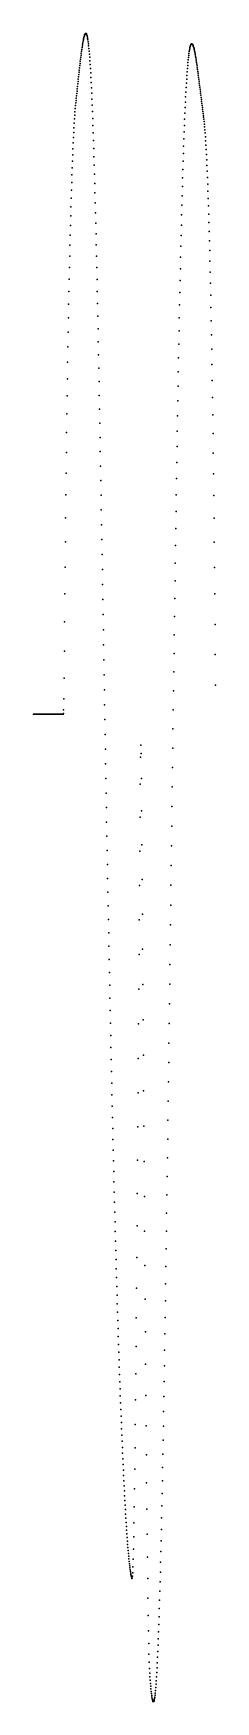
# Model space of a CAD drawing. Header units: metres. Extents: x 0 to 360, y -1955 to 1348.
import ezdxf

# ---------------------------------------------------------------- set-up
doc = ezdxf.new("R2010")
doc.units = ezdxf.units.M

msp = doc.modelspace()

# ---------------------------------------------------------------- linework, layer by layer
for p in [(96.5, 1322.9), (97, 1326.1), (97.5, 1329.2), (98, 1332), (98.5, 1334.6), (99, 1337), (99.5, 1339.3), (100, 1341.3), (100.5, 1343), (101, 1344.5), (101.5, 1345.8), (102, 1346.7), (102.5, 1347.3), (103, 1347.7), (103.5, 1347.7), (104, 1347.4), (104.5, 1346.8), (105, 1345.7), (105.5, 1344.3), (106, 1342.6), (106.5, 1340.4), (107, 1337.8), (107.5, 1334.7), (108, 1331.2), (108.5, 1327.3), (109, 1322.9), (309.5, 1321.7), (310, 1323.4), (310.5, 1324.8), (311, 1325.8), (311.5, 1326.5), (312, 1327), (312.5, 1327.1), (313, 1327), (313.5, 1326.6), (314, 1326), (314.5, 1325.2), (315, 1324.1), (315.5, 1322.7), (92, 1288.3), (92.5, 1292.6), (93, 1296.8), (93.5, 1300.8), (94, 1304.8), (94.5, 1308.7), (95, 1312.5), (95.5, 1316.1), (96, 1319.6), (109.5, 1318), (110, 1312.6), (110.5, 1306.7), (111, 1300.3), (111.5, 1293.4), (305, 1289.9), (305.5, 1295), (306, 1299.8), (306.5, 1304.1), (307, 1308), (307.5, 1311.5), (308, 1314.6), (308.5, 1317.3), (309, 1319.7), (316, 1321.2), (316.5, 1319.5), (317, 1317.6), (317.5, 1315.5), (318, 1313.3), (318.5, 1310.8), (319, 1308.3), (319.5, 1305.6), (320, 1302.7), (320.5, 1299.8), (321, 1296.7), (321.5, 1293.5), (322, 1290.2), (88.5, 1256.8), (89, 1261.4), (89.5, 1266), (90, 1270.6), (90.5, 1275.1), (91, 1279.6), (91.5, 1284), (112, 1285.9), (112.5, 1277.9), (113, 1269.3), (113.5, 1260.1), (302.5, 1257.1), (303, 1264.6), (303.5, 1271.6), (304, 1278.2), (304.5, 1284.3), (322.5, 1286.8), (323, 1283.3), (323.5, 1279.8), (324, 1276.1), (324.5, 1272.4), (325, 1268.7), (325.5, 1264.9), (326, 1261), (326.5, 1257.1), (85, 1224), (85.5, 1228.7), (86, 1233.4), (86.5, 1238.1), (87, 1242.8), (87.5, 1247.5), (88, 1252.2), (114, 1250.4), (114.5, 1240.1), (115, 1229.1), (301, 1231.5), (301.5, 1240.5), (302, 1249.1), (327, 1253.2), (327.5, 1249.2), (328, 1245.2), (328.5, 1241.2), (329, 1237.2), (329.5, 1233.2), (330, 1229.1), (330.5, 1225.1), (82, 1192.6), (82.5, 1198.8), (83, 1204.6), (83.5, 1209.9), (84, 1214.8), (84.5, 1219.4), (115.5, 1217.6), (116, 1205.5), (116.5, 1192.8), (299, 1189.8), (299.5, 1201.1), (300, 1211.7), (300.5, 1221.9), (331, 1221), (331.5, 1217), (332, 1213), (332.5, 1209), (333, 1205), (333.5, 1201), (334, 1197), (334.5, 1193.1), (335, 1189.2), (80, 1160.9), (80.5, 1170), (81, 1178.4), (81.5, 1185.9), (117, 1179.4), (117.5, 1165.4), (298, 1165.5), (298.5, 1177.9), (335.5, 1185.3), (336, 1181.6), (336.5, 1177.6), (337, 1173.1), (337.5, 1168.1), (338, 1162.8), (338.5, 1157), (78.5, 1131), (79, 1141.7), (79.5, 1151.6), (118, 1150.9), (118.5, 1135.7), (296.5, 1124.6), (297, 1138.9), (297.5, 1152.5), (339, 1150.5), (339.5, 1143), (340, 1134.9), (340.5, 1126.6), (77, 1094.8), (77.5, 1107.2), (78, 1119.3), (119, 1119.9), (119.5, 1103.5), (295.5, 1094.4), (296, 1109.8), (341, 1117.7), (341.5, 1107.9), (342, 1097.2), (76, 1067.5), (76.5, 1081.7), (120, 1086.5), (120.5, 1068.9), (294.5, 1061.5), (295, 1078.3), (342.5, 1086.1), (343, 1074.7), (343.5, 1062.5), (75, 1037.1), (75.5, 1052.5), (121, 1050.6), (121.5, 1031.8), (293.5, 1026.2), (294, 1044.2), (344, 1049.3), (344.5, 1035.3), (74, 1004.4), (74.5, 1021.2), (122, 1012.4), (122.5, 992.4), (293, 1007.5), (345, 1020.9), (345.5, 1006), (73, 967.6), (73.5, 986.4), (123, 971.8), (292, 968.2), (292.5, 988.2), (346, 990), (346.5, 973), (72, 928.3), (72.5, 948.4), (123.5, 950.6), (124, 929), (291, 926.3), (291.5, 947.6), (347, 955.1), (347.5, 936.8), (71.5, 906.8), (124.5, 906.7), (290.5, 904.4), (348, 917.6), (348.5, 897), (70.5, 861), (71, 884.3), (125, 884), (125.5, 860.7), (290, 881.8), (349, 875.2), (70, 836.9), (126, 836.9), (289, 834.6), (289.5, 858.5), (349.5, 852.8), (350, 829.5), (69.5, 811.4), (126.5, 812.7), (288.5, 810), (350.5, 804.7), (69, 784.3), (127, 788), (127.5, 762.9), (288, 784.8), (351, 778.3), (68, 727.1), (68.5, 756.2), (128, 737.2), (287, 732.4), (287.5, 758.9), (351.5, 750.9), (67.5, 696.4), (128.5, 711.3), (286.5, 705.3), (352, 722.5), (67, 663.9), (129, 684.9), (286, 677.5), (352.5, 692.4), (66.5, 629.9), (129.5, 658.1), (130, 631), (285.5, 649.1), (353, 660.4), (66, 594.6), (130.5, 603.6), (285, 620.1), (353.5, 627), (131, 575.9), (284.5, 590.5), (354, 592.2), (65.5, 557.5), (131.5, 547.8), (283.5, 529.5), (284, 560.3), (354.5, 555.5), (65, 518.1), (132, 519.5), (283, 498.2), (355, 516.6), (64.5, 476.9), (132.5, 491), (282.5, 466.3), (355.5, 475.7), (64, 433.9), (133, 462.2), (133.5, 433.2), (282, 433.8), (356, 433), (134, 404.1), (281.5, 400.9), (63.5, 388.7), (134.5, 374.8), (281, 367.4), (356.5, 388), (63, 340.8), (135, 345.3), (280.5, 333.4), (357, 340.3), (135.5, 315.8), (280, 298.9), (62.5, 290.6), (136, 286.1), (357.5, 290.3), (62, 238), (136.5, 256.4), (279.5, 264), (358, 237.8), (137, 226.6), (279, 228.7), (61.5, 182.5), (137.5, 196.9), (138, 167), (278.5, 192.9), (358.5, 177.1), (138.5, 137.2), (278, 156.8), (61, 124.8), (139, 107.5), (277.5, 120.2), (359, 118.2), (60.5, 70.8), (139.5, 77.7), (277, 83.3), (140, 48), (276.5, 46.1), (359.5, 57), (0, 0), (0.5, 0), (1, 0), (1.5, 0), (2, 0), (2.5, 0), (3, 0), (4.5, 0), (5, 0), (5.5, 0), (6, 0), (7.5, 0), (8, 0), (9.5, 0), (10, 0), (11.5, 0), (12, 0), (12.5, 0), (14, 0), (14.5, 0), (15, 0), (17, 0), (17.5, 0), (19, 0), (19.5, 0), (21.5, 0), (22, 0), (22.5, 0), (23, 0), (23.5, 0), (24, 0), (24.5, 0), (26, 0), (26.5, 0), (27, 0), (28.5, 0), (29, 0), (31, 0), (31.5, 0), (33.5, 0), (34, 0), (36.5, 0), (37, 0), (38.5, 0), (39, 0), (40.5, 0), (41, 0), (41.5, 0), (43.5, 0), (44, 0), (44.5, 0), (46, 0), (46.5, 0), (47, 0), (49, 0), (49.5, 0), (50, 0), (50.5, 0), (52.5, 0), (53, 0), (53.5, 0), (55.5, 0), (57.5, 0), (58, 0), (59, 1), (59.5, 8.2), (60, 30.3), (140.5, 18.4), (276, 8.5), (3.5, 0), (4, 0), (6.5, 0), (7, 0), (8.5, 0), (9, 0), (10.5, 0), (11, 0), (13, 0), (13.5, 0), (15.5, 0), (16, 0), (16.5, 0), (18, 0), (18.5, 0), (20, 0), (20.5, 0), (21, 0), (25, 0), (25.5, 0), (27.5, 0), (28, 0), (29.5, 0), (30, 0), (30.5, 0), (32, 0), (32.5, 0), (33, 0), (34.5, 0), (35, 0), (35.5, 0), (36, 0), (37.5, 0), (38, 0), (39.5, 0), (40, 0), (42, 0), (42.5, 0), (43, 0), (45, 0), (45.5, 0), (47.5, 0), (48, 0), (48.5, 0), (51, 0), (51.5, 0), (52, 0), (54, 0), (54.5, 0), (55, 0), (56, 0), (56.5, 0), (57, 0), (58.5, 0), (141, -11.1), (275.5, -29.3), (141.5, -40.5), (212, -61.6), (142, -69.7), (142.5, -98.9), (211.5, -85.3), (212.5, -78.1), (275, -67.4), (143, -127.9), (213, -127.4), (274.5, -105.7), (143.5, -156.7), (211, -138.7), (274, -144.2), (144, -185.3), (213.5, -191.7), (273.5, -182.9), (144.5, -213.8), (210.5, -204), (273, -221.8), (145, -242), (214, -259.1), (272.5, -260.8), (145.5, -270), (210, -271.2), (146, -297.9), (146.5, -325.4), (214.5, -327.3), (272, -299.9), (147, -352.8), (209.5, -339.2), (271.5, -339), (147.5, -379.9), (215, -396.1), (271, -378.2), (148, -406.8), (209, -407.5), (270.5, -417.5), (148.5, -433.3), (149, -459.7), (270, -456.7), (149.5, -485.8), (208.5, -476.1), (215.5, -465.5), (150, -511.5), (269.5, -495.8), (150.5, -537.1), (208, -544.8), (216, -535.3), (269, -534.9), (151, -562.3), (151.5, -587.2), (268.5, -573.9), (152, -611.9), (207.5, -613.5), (216.5, -605.4), (268, -612.8), (152.5, -636.3), (153, -660.3), (267.5, -651.5), (153.5, -684.1), (207, -681.9), (217, -675.7), (267, -690), (154, -707.6), (154.5, -730.8), (155, -753.7), (206.5, -749.8), (217.5, -745.9), (266.5, -728.3), (155.5, -776.3), (266, -766.4), (156, -798.6), (156.5, -820.6), (206, -817.1), (218, -816.1), (265.5, -804.2), (157, -842.3), (265, -841.7), (157.5, -863.8), (158, -884.9), (205.5, -883.6), (218.5, -885.9), (264.5, -878.9), (158.5, -905.7), (264, -915.7), (159, -926.2), (159.5, -946.5), (205, -949), (219, -955.2), (263.5, -952.2), (160, -966.4), (160.5, -986.1), (263, -988.2), (161, -1005.5), (204.5, -1013.1), (219.5, -1023.8), (262.5, -1023.8), (161.5, -1024.6), (162, -1043.4), (162.5, -1062), (163, -1080.2), (204, -1075.7), (262, -1059), (163.5, -1098.2), (164, -1115.9), (220, -1091.6), (261.5, -1093.7), (164.5, -1133.4), (165, -1150.6), (203.5, -1136.5), (261, -1127.9), (165.5, -1167.5), (166, -1184.1), (220.5, -1158.2), (260.5, -1161.5), (166.5, -1200.5), (167, -1216.6), (203, -1195.4), (260, -1194.7), (167.5, -1232.4), (168, -1248), (202.5, -1252.1), (221, -1223.5), (259.5, -1227.2), (168.5, -1263.4), (169, -1278.4), (221.5, -1287.3), (259, -1259.2), (169.5, -1293.3), (170, -1307.9), (202, -1306.4), (258.5, -1290.6), (170.5, -1322.2), (171, -1336.3), (171.5, -1350.1), (222, -1349.3), (257.5, -1351.4), (258, -1321.3), (172, -1363.7), (172.5, -1377), (201.5, -1358.1), (257, -1380.9), (173, -1390.1), (173.5, -1402.9), (174, -1415.5), (201, -1406.9), (222.5, -1409.2), (256.5, -1409.7), (174.5, -1427.9), (175, -1440), (175.5, -1451.9), (200.5, -1452.7), (256, -1437.8), (176, -1463.5), (176.5, -1474.9), (177, -1486), (223, -1466.9), (255.5, -1465.3), (177.5, -1496.9), (178, -1507.6), (178.5, -1517.9), (200, -1495.2), (254.5, -1518), (255, -1492), (179, -1528.1), (179.5, -1538), (180, -1547.7), (199.5, -1534.3), (223.5, -1522), (254, -1543.3), (180.5, -1557.1), (181, -1566.3), (181.5, -1575.2), (182, -1583.9), (199, -1569.8), (224, -1574.4), (253.5, -1567.8), (182.5, -1592.3), (183, -1600.5), (183.5, -1608.4), (184, -1616), (198.5, -1601.6), (252.5, -1614.6), (253, -1591.6), (184.5, -1623.4), (185, -1630.5), (185.5, -1637.4), (186, -1644), (186.5, -1650.3), (198, -1629.4), (224.5, -1623.6), (252, -1636.8), (187, -1656.3), (187.5, -1662.1), (188, -1667.6), (188.5, -1672.8), (189, -1677.7), (189.5, -1682.3), (197, -1673.1), (197.5, -1653.3), (225, -1669.5), (251, -1679.1), (251.5, -1658.4), (190, -1686.6), (190.5, -1690.7), (191, -1694.4), (191.5, -1697.9), (192, -1701), (192.5, -1703.8), (193, -1706.3), (193.5, -1708.5), (194, -1710.3), (194.5, -1711.4), (195, -1710.7), (195.5, -1707.2), (196, -1700.1), (196.5, -1688.7), (225.5, -1711.9), (250.5, -1699), (226, -1750.4), (249.5, -1736.7), (250, -1718.3), (248.5, -1771.2), (249, -1754.3), (226.5, -1784.8), (227, -1815), (247.5, -1802.5), (248, -1787.2), (227.5, -1840.6), (246, -1843.8), (246.5, -1830.8), (247, -1817.1), (228, -1861.4), (228.5, -1877.5), (244.5, -1878.3), (245, -1867.6), (245.5, -1856.1), (229, -1889.6), (229.5, -1898.8), (230, -1906.3), (230.5, -1912.9), (242.5, -1914), (243, -1906.2), (243.5, -1897.6), (244, -1888.3), (231, -1919.2), (231.5, -1925), (232, -1930.3), (232.5, -1935.2), (233, -1939.5), (233.5, -1943.4), (234, -1946.7), (239.5, -1946.3), (240, -1942.7), (240.5, -1938.3), (241, -1933.2), (241.5, -1927.5), (242, -1921.1), (234.5, -1949.6), (235, -1951.8), (235.5, -1953.6), (236, -1954.8), (236.5, -1955.4), (237, -1955.4), (237.5, -1954.8), (238, -1953.6), (238.5, -1951.8), (239, -1949.4)]:
    msp.add_point(p)

doc.saveas('drawing.dxf')
